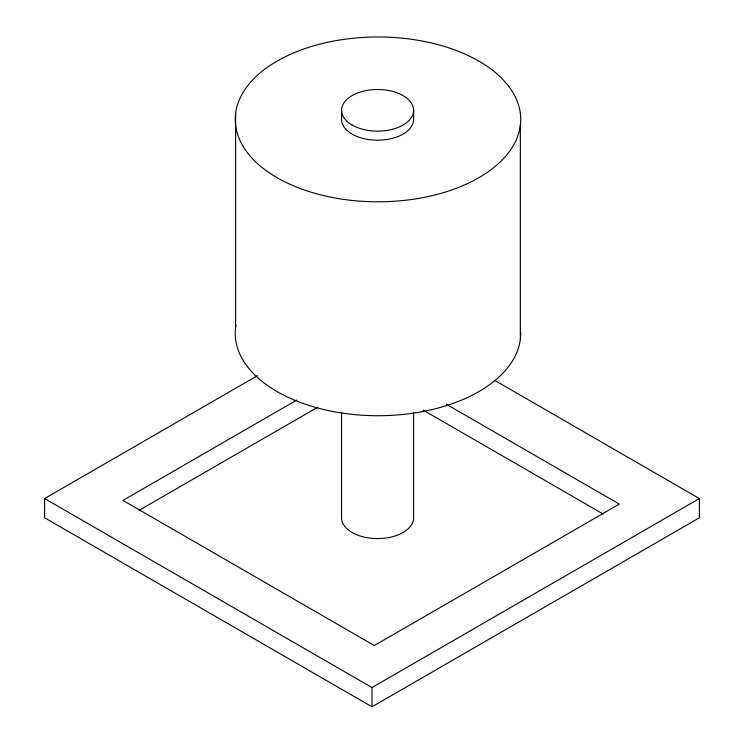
<?xml version="1.0" encoding="UTF-8"?>
<svg xmlns="http://www.w3.org/2000/svg" width="744" height="744" viewBox="0 0 744 744"><rect width="100%" height="100%" fill="white"/><g stroke="black" fill="none" stroke-linecap="round" stroke-linejoin="round"><path stroke-width="1.12" d="M494.518 380.277L699.379 498.554L699.379 517.787L372 706.8L44.621 517.787L44.621 498.554L257.517 375.636M296.661 400.132L122.955 500.424L374.325 645.541L619.306 504.106L446.372 404.262M139.026 510.384L317.744 407.201M44.621 498.554L372 687.558L699.379 498.554M423.243 410.149L603.217 514.058M520.344 125.373A142.746 82.417 0 0 1 297.833 187.59A142.746 82.417 0 0 1 315.754 45.226A142.746 82.417 0 0 1 520.344 125.373L520.344 339.283M413.627 110.326L413.627 119.384A36.038 20.804 0 0 1 377.589 140.188A36.038 20.804 0 0 1 341.552 119.384L341.552 110.326M413.627 412.185L413.627 517.778A36.038 20.804 0 0 1 377.589 538.582A36.038 20.804 0 0 1 341.552 517.778L341.552 412.185M372 687.558L372 706.8M235.606 113.423L235.606 327.332M520.716 332.494A142.746 82.417 0 0 1 371.656 415.636A142.746 82.417 0 0 1 235.922 325.202M352.107 125.038A36.038 20.804 0 0 0 412.399 115.711A36.038 20.804 0 0 0 368.261 90.229A36.038 20.804 0 0 0 352.107 125.038"/></g></svg>
